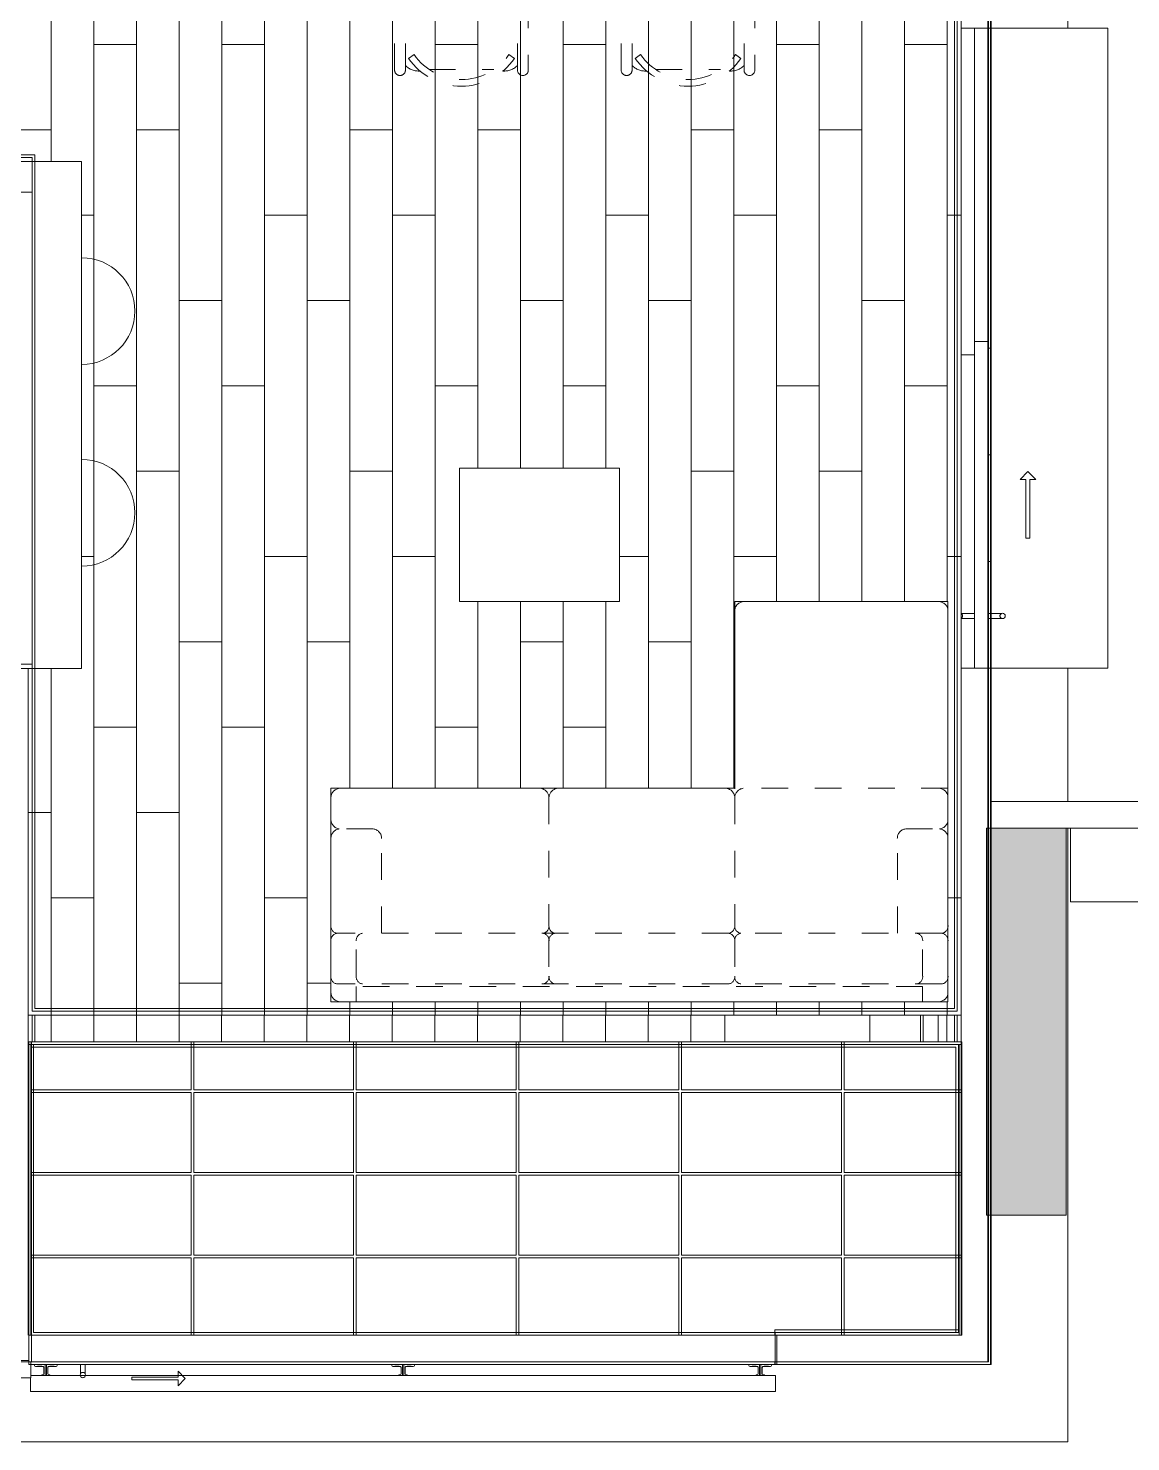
# Model space of a CAD drawing. Header units: metres. Extents: x 3856 to 4207, y -1118 to -691.
# Drawn here: x 3957.46 to 3961.59, y -996.43 to -991.13 of the extents above; entities that cross this region are included whole.
import ezdxf

# ---------------------------------------------------------------- set-up
doc = ezdxf.new("R2010")
doc.units = ezdxf.units.M
doc.linetypes.add('Trazo', pattern=[0.006, 0.003, -0.003])
for name, color, linetype, lineweight in [('_Hidden Lines_', 7, 'Trazo', 9), ('Balusters', 7, 'Continuous', 9), ('Casework', 7, 'Continuous', 9), ('Cut Pattern', 7, 'Continuous', 18), ('Detail Items', 7, 'Continuous', 9), ('Doors', 7, 'Continuous', 9), ('Floors', 7, 'Continuous', 9), ('Panel', 7, 'Continuous', 9), ('Railings', 7, 'Continuous', 9), ('Structural Framing', 7, 'Continuous', 9), ('Surface Pattern', 7, 'Continuous', 9), ('Top Rails', 7, 'Continuous', 9), ('Walls', 7, 'Continuous', 9)]:
    doc.layers.add(name, color=color, linetype=linetype, lineweight=lineweight)
doc.layers.add('ROA-E00-URB-A101-MASTER_PLAN cambio estaciomientos_dwg', color=7, linetype='Continuous', lineweight=9, true_color=0x767676)

# ---------------------------------------------------------------- blocks, each defined once
blk = doc.blocks.new('Sofá en L pequeño 2D - Sofá en L pequeño 2D-3786182-IMPLANTACIÓN - KIT COMERCIAL')
at = {"layer": '_Hidden Lines_'}
for p, q in [((-0.8466, -0.3099), (-0.8466, -0.2099)), ((-0.7896, -0.2099), (-0.7896, -0.3099)), ((-0.7801, -0.2099), (-0.7801, -0.3099)), ((-0.5901, -0.2099), (-0.5901, -0.3099)), ((-0.0466, -0.2099), (-0.0466, -0.3099))]:
    blk.add_line(p, q, dxfattribs=at)
at = {"layer": 'Casework'}
for p, q in [((-0.8466, -0.2099), (-0.8466, -0.3099)), ((-0.0466, -0.3099), (-0.0466, -0.2099))]:
    blk.add_line(p, q, dxfattribs=at)
blk = doc.blocks.new('Multifuncional 2D - Mesa Centro 50x60cm-4976160-IMPLANTACIÓN - KIT COMERCIAL')
at = {"layer": '_Hidden Lines_'}
for p, q in [((-0.2578, 1.0866), (-0.8578, 1.0866)), ((-0.8578, 1.0866), (-0.8578, 0.5866)), ((-0.2578, 0.5866), (-0.2578, 1.0866)), ((-0.8578, 0.5866), (-0.2578, 0.5866))]:
    blk.add_line(p, q, dxfattribs=at)
at = {"layer": 'Casework'}
for p, q in [((-0.8578, 1.0866), (-0.2578, 1.0866)), ((-0.8578, 0.5866), (-0.8578, 1.0866)), ((-0.2578, 1.0866), (-0.2578, 0.5866)), ((-0.2578, 0.5866), (-0.8578, 0.5866))]:
    blk.add_line(p, q, dxfattribs=at)
blk = doc.blocks.new('Comedor 2D - Escritorio 70 x160 cm-5364399-IMPLANTACIÓN - KIT COMERCIAL')
at = {"layer": '_Hidden Lines_'}
for p, q in [((-0.4103, 0.8951), (-0.4106, 1.152)), ((-0.37, 1.152), (-0.3697, 0.8951)), ((-0.0381, 1.1496), (-0.2816, 1.1496)), ((0.0503, 1.152), (0.05, 0.8951)), ((0.0908, 1.152), (0.0906, 0.8951)), ((0.4397, 0.8951), (0.4394, 1.152)), ((0.48, 1.152), (0.4803, 0.8951)), ((0.8119, 1.1496), (0.5684, 1.1496)), ((0.9003, 1.152), (0.9, 0.8951)), ((0.9408, 1.152), (0.9406, 0.8951)), ((-0.3583, 1.1081), (-0.3377, 1.0938)), ((0.0386, 1.1081), (0.018, 1.0938)), ((0.4917, 1.1081), (0.5123, 1.0938)), ((0.8886, 1.1081), (0.868, 1.0938)), ((-0.4849, 0.8951), (-0.4849, 0.1951)), ((1.1151, 0.8951), (-0.4849, 0.8951)), ((1.1151, 0.1951), (1.1151, 0.8951)), ((-0.4849, 0.1951), (1.1151, 0.1951)), ((-0.4103, 0.1951), (-0.4106, -0.0618)), ((-0.37, -0.0618), (-0.3697, 0.1951)), ((0.0503, -0.0618), (0.05, 0.1951)), ((0.0908, -0.0618), (0.0906, 0.1951)), ((0.4397, 0.1951), (0.4394, -0.0618)), ((0.48, -0.0618), (0.4803, 0.1951)), ((0.9003, -0.0618), (0.9, 0.1951)), ((0.9408, -0.0618), (0.9406, 0.1951)), ((-0.3583, -0.0179), (-0.3377, -0.0037)), ((0.0386, -0.0179), (0.018, -0.0037)), ((0.4917, -0.0179), (0.5123, -0.0037)), ((0.8886, -0.0179), (0.868, -0.0037)), ((-0.0381, -0.0594), (-0.2816, -0.0594)), ((0.8119, -0.0594), (0.5684, -0.0594))]:
    blk.add_line(p, q, dxfattribs=at)
for centre, radius, start, end in [((-0.3903, 1.152), 0.0203, 0, 179.9995), ((-0.1599, 0.9708), 0.2413, 34.6628, 145.3372), ((-0.1599, 0.9708), 0.2163, 34.6628, 145.3372), ((0.0706, 1.152), 0.0203, 0, 180), ((0.4597, 1.152), 0.0203, 0, 179.9995), ((0.6901, 0.9708), 0.2413, 34.6628, 145.3372), ((0.6901, 0.9708), 0.2163, 34.6628, 145.3372), ((0.9206, 1.152), 0.0203, 0, 180), ((-0.3196, 1.0851), 0.0705, 86.3866, 135.5915), ((-0.0001, 1.0851), 0.0705, 44.4089, 93.6134), ((0.5304, 1.0851), 0.0705, 86.3866, 135.5915), ((0.8499, 1.0851), 0.0705, 44.4089, 93.6134), ((-0.3196, 0.005), 0.0705, 224.4085, 273.6134), ((-0.1599, 0.1193), 0.2413, 214.6628, 325.3372), ((-0.1599, 0.1193), 0.2163, 214.6628, 325.3372), ((-0.0001, 0.005), 0.0705, 266.3866, 315.5911), ((0.5304, 0.005), 0.0705, 224.4085, 273.6134), ((0.6901, 0.1193), 0.2413, 214.6628, 325.3372), ((0.6901, 0.1193), 0.2163, 214.6628, 325.3372), ((0.8499, 0.005), 0.0705, 266.3866, 315.5911), ((-0.3903, -0.0618), 0.0203, 180.0005, 360), ((0.0706, -0.0618), 0.0203, 180, 360), ((0.4597, -0.0618), 0.0203, 180.0005, 0), ((0.9206, -0.0618), 0.0203, 180, 360)]:
    blk.add_arc(centre, radius, start, end, dxfattribs=at)
at = {"layer": 'Casework'}
for p, q in [((-0.4849, 0.8951), (1.1151, 0.8951)), ((-0.4849, 0.1951), (-0.4849, 0.8951)), ((1.1151, 0.8951), (1.1151, 0.1951)), ((1.1151, 0.1951), (-0.4849, 0.1951))]:
    blk.add_line(p, q, dxfattribs=at)
blk = doc.blocks.new('Sofá en L pequeño 2D - Sofá en L pequeño 2D-V163-IMPLANTACIÓN - KIT COMERCIAL')
at = {"layer": '_Hidden Lines_'}
for p, q in [((-0.81, 1.5006), (-0.2353, 1.5006)), ((-0.2353, 1.5006), (-0.162, 1.5006)), ((-0.162, 1.5006), (-0.0833, 1.5006)), ((-0.8466, 1.4691), (-0.8466, -0.7826)), ((-0.7801, -0.7908), (-0.7801, 1.4774)), ((-0.5901, -0.7908), (-0.5901, 1.4774)), ((-0.1986, 1.3422), (-0.1986, 1.4691)), ((-0.0466, -0.8141), (-0.0466, 1.4691)), ((-0.7896, 1.4056), (-0.8466, 1.4056)), ((-0.7896, -0.7191), (-0.7896, 1.4056)), ((-0.7515, 1.4056), (-0.6156, 1.4056)), ((-0.5901, 1.3106), (-0.2353, 1.3106)), ((-0.6156, 0.6826), (-0.7547, 0.6826)), ((-0.0809, 0.6826), (-0.5647, 0.6826)), ((-0.6156, -0.0141), (-0.7547, -0.0141)), ((-0.0809, -0.0141), (-0.5647, -0.0141)), ((0.2521, -0.0141), (-0.0809, -0.0141)), ((0.6534, -0.0454), (0.6534, -0.7826)), ((-0.5901, -0.6241), (-0.2353, -0.6241)), ((-0.1986, -0.6556), (-0.1986, -0.7826)), ((-0.8466, -0.7191), (-0.7896, -0.7191)), ((-0.7515, -0.7191), (-0.6156, -0.7191)), ((-0.81, -0.8141), (-0.2353, -0.8141)), ((-0.2353, -0.8141), (-0.162, -0.8141)), ((-0.162, -0.8141), (-0.0835, -0.8141)), ((0.2523, -0.8141), (-0.0835, -0.8141))]:
    blk.add_line(p, q, dxfattribs=at)
for centre, radius, start, end in [((-0.811, 1.4648), 0.0359, 88.3598, 173.0603), ((-0.7531, 1.4733), 0.0274, 86.6223, 171.476), ((-0.6172, 1.4733), 0.0274, 8.524, 93.3777), ((-0.5631, 1.4733), 0.0274, 86.6223, 171.476), ((-0.2342, 1.4648), 0.0359, 6.9397, 91.6402), ((-0.163, 1.4648), 0.0359, 88.3598, 173.0603), ((-0.0822, 1.4648), 0.0359, 6.9397, 91.6402), ((-0.7531, 1.3783), 0.0274, 86.6223, 171.476), ((-0.6172, 1.3783), 0.0274, 8.524, 93.3777), ((-0.2342, 1.3465), 0.0359, 268.3598, 353.0603), ((-0.7531, 0.7099), 0.0274, 188.524, 273.3777), ((-0.6172, 0.7099), 0.0274, 266.6223, 351.476), ((-0.5631, 0.7099), 0.0274, 188.524, 266.6223), ((-0.0822, 0.7185), 0.0359, 272.0256, 352.675), ((-0.7531, 0.6553), 0.0274, 86.6223, 171.476), ((-0.6172, 0.6553), 0.0274, 8.524, 93.3777), ((-0.5631, 0.6553), 0.0274, 93.3777, 171.476), ((-0.0822, 0.6468), 0.0359, 7.325, 87.9744), ((-0.7531, 0.0132), 0.0274, 188.524, 273.3777), ((-0.6172, 0.0132), 0.0274, 266.6223, 351.476), ((-0.5631, 0.0132), 0.0274, 188.524, 266.6223), ((-0.0822, 0.0217), 0.0359, 272.0256, 352.675), ((-0.7531, -0.0414), 0.0274, 86.6223, 171.476), ((-0.6172, -0.0414), 0.0274, 8.524, 93.3777), ((-0.5631, -0.0414), 0.0274, 93.3777, 171.476), ((-0.0822, -0.05), 0.0359, 7.325, 87.9744), ((0.6178, -0.05), 0.0359, 7.3244, 92.0256), ((-0.2342, -0.6599), 0.0359, 6.9397, 91.6402), ((-0.7531, -0.6918), 0.0274, 188.524, 273.3777), ((-0.6172, -0.6918), 0.0274, 266.6223, 351.476), ((-0.811, -0.7782), 0.0359, 186.9397, 271.6402), ((-0.7531, -0.7868), 0.0274, 188.524, 273.3777), ((-0.6172, -0.7868), 0.0274, 266.6223, 351.476), ((-0.5631, -0.7868), 0.0274, 188.524, 273.3777), ((-0.2342, -0.7782), 0.0359, 268.3598, 353.0603), ((-0.163, -0.7782), 0.0359, 186.9397, 271.6402), ((-0.0822, -0.7782), 0.0359, 267.9744, 352.675), ((0.6178, -0.7782), 0.0359, 268.3598, 353.0603)]:
    blk.add_arc(centre, radius, start, end, dxfattribs=at)
at = {"layer": 'Casework'}
for p, q in [((-0.8466, -0.8141), (-0.8466, 1.5006)), ((-0.8466, 1.5006), (-0.0466, 1.5006)), ((-0.0466, 1.5006), (-0.0466, -0.0141)), ((-0.0466, -0.0141), (0.6534, -0.0141)), ((0.6534, -0.0141), (0.6534, -0.8141)), ((0.6534, -0.8141), (-0.8466, -0.8141))]:
    blk.add_line(p, q, dxfattribs=at)
blk = doc.blocks.new('Multifuncional 2D - Barra 0_90 X 1_90 CM-5387858-IMPLANTACIÓN - KIT COMERCIAL')
at = {"layer": '_Hidden Lines_'}
for p, q in [((1.0422, 1.0866), (-0.8578, 1.0866)), ((-0.8578, 1.0866), (-0.8578, 1.0316)), ((1.0422, 0.1866), (1.0422, 1.0866)), ((-0.8578, 1.0166), (-0.8578, 0.5216)), ((-0.8578, 0.5016), (-0.8578, 0.1866)), ((-0.8578, 0.1866), (1.0422, 0.1866))]:
    blk.add_line(p, q, dxfattribs=at)
at = {"layer": 'Casework'}
for p, q in [((-0.8578, 1.0866), (1.0422, 1.0866)), ((-0.8578, 1.0316), (-0.8578, 1.0866)), ((1.0422, 1.0866), (1.0422, 0.1866)), ((-0.8578, 0.5216), (-0.8578, 1.0166)), ((-0.8578, 0.1866), (-0.8578, 0.5016)), ((1.0422, 0.1866), (-0.8578, 0.1866))]:
    blk.add_line(p, q, dxfattribs=at)
blk = doc.blocks.new('Silla cocina 2D - COUR-ARQ-SOFA_3_PUESTOS-2D-4007081-IMPLANTACIÓN - KIT COMERCIAL')
at = {"layer": 'Casework'}
blk.add_line((-1.1016, 1.7659), (-0.7016, 1.7659), dxfattribs=at)
blk.add_arc((-0.9016, 1.7659), 0.2, 180, 0, dxfattribs=at)
blk = doc.blocks.new('Puerta Ventana 2 cuerpos - Puerta Ventana 240 x 210cm-11776553-IMPLANTACIÓN - KIT COMERCIAL')
at = {"layer": 'Detail Items'}
for p, q in [((-0.7125, -0.1925), (-0.4919, -0.1925)), ((-0.7125, -0.2075), (-0.7125, -0.1925)), ((-0.4919, -0.2075), (-0.7125, -0.2075)), ((-0.4919, -0.1705), (-0.4919, -0.1925)), ((-0.4624, -0.2), (-0.4919, -0.1705)), ((-0.4624, -0.2), (-0.4919, -0.2295)), ((-0.4919, -0.2295), (-0.4919, -0.2075))]:
    blk.add_line(p, q, dxfattribs=at)
at = {"layer": 'Doors'}
for p, q in [((-1.2, 0), (0.025, 0)), ((-1.2, -0.05), (-1.2, 0)), ((-1.0127, 0.05), (-1.0127, 0)), ((-0.9944, 0), (-0.9944, 0.05)), ((-0.025, 0), (-0.025, 0.05)), ((1.2, 0), (-0.025, 0)), ((0.025, 0), (0.025, -0.05)), ((1.2, 0.05), (1.2, 0)), ((-1.2, -0.05), (1.2, -0.05)), ((0.025, -0.05), (-1.2, -0.05)), ((-1.0127, -0.05), (-1.0127, -0.1008)), ((-0.9944, -0.1008), (-0.9944, -0.05))]:
    blk.add_line(p, q, dxfattribs=at)
for centre, start, end in [((-1.0035, 0.0555), 210, 330), ((-1.0035, 0.0555), 210, 330), ((-1.0035, -0.1049), 0, 180), ((-1.0035, -0.1049), 0, 180), ((-1.0035, -0.1049), 180, 360), ((-1.0035, -0.1049), 180, 0)]:
    blk.add_arc(centre, 0.01, start, end, dxfattribs=at)
for points, knots in [([(-1.0121, 0.0503), (-1.012, 0.0502), (-1.012, 0.0501), (-1.0118, 0.0498), (-1.0115, 0.0494), (-1.0111, 0.0489), (-1.0106, 0.0484), (-1.0101, 0.0479), (-1.0096, 0.0475), (-1.009, 0.0471), (-1.0083, 0.0467), (-1.0076, 0.0463), (-1.0069, 0.046), (-1.0061, 0.0458), (-1.005, 0.0455), (-1.0038, 0.0454), (-1.0027, 0.0455), (-1.0015, 0.0456), (-1.0004, 0.0459), (-0.9994, 0.0463), (-0.9988, 0.0466), (-0.9984, 0.0469), (-0.998, 0.0471), (-0.9975, 0.0475), (-0.9969, 0.0479), (-0.9965, 0.0484), (-0.996, 0.0489), (-0.9956, 0.0494), (-0.9953, 0.0498), (-0.9951, 0.0501), (-0.995, 0.0502), (-0.995, 0.0503)], [0.1111111, 0.1111111, 0.1111111, 0.1111111, 0.125, 0.1388889, 0.1666667, 0.1944444, 0.2222222, 0.25, 0.2777778, 0.3055556, 0.3333333, 0.3611111, 0.3888889, 0.4166667, 0.4444444, 0.5, 0.5277778, 0.5555556, 0.6111111, 0.6388889, 0.6666667, 0.6805556, 0.6944444, 0.7222222, 0.75, 0.7777778, 0.8055556, 0.8333333, 0.8611111, 0.875, 0.8888889, 0.8888889, 0.8888889, 0.8888889]), ([(-0.995, 0.0503), (-0.995, 0.0502), (-0.9951, 0.0501), (-0.9953, 0.0498), (-0.9956, 0.0494), (-0.996, 0.0489), (-0.9965, 0.0484), (-0.9969, 0.0479), (-0.9975, 0.0475), (-0.9981, 0.0471), (-0.9987, 0.0467), (-0.9994, 0.0463), (-1.0002, 0.046), (-1.001, 0.0458), (-1.0021, 0.0455), (-1.0032, 0.0454), (-1.0044, 0.0455), (-1.0056, 0.0456), (-1.0066, 0.0459), (-1.0076, 0.0463), (-1.0082, 0.0466), (-1.0087, 0.0469), (-1.0091, 0.0471), (-1.0096, 0.0475), (-1.0101, 0.0479), (-1.0106, 0.0484), (-1.0111, 0.0489), (-1.0115, 0.0494), (-1.0118, 0.0498), (-1.012, 0.0501), (-1.012, 0.0502), (-1.0121, 0.0503)], [0.1111111, 0.1111111, 0.1111111, 0.1111111, 0.125, 0.1388889, 0.1666667, 0.1944444, 0.2222222, 0.25, 0.2777778, 0.3055556, 0.3333333, 0.3611111, 0.3888889, 0.4166667, 0.4444444, 0.5, 0.5277778, 0.5555556, 0.6111111, 0.6388889, 0.6666667, 0.6805556, 0.6944444, 0.7222222, 0.75, 0.7777778, 0.8055556, 0.8333333, 0.8611111, 0.875, 0.8888889, 0.8888889, 0.8888889, 0.8888889]), ([(-0.9944, -0.1008), (-0.9945, -0.1007), (-0.9946, -0.1005), (-0.9948, -0.1001), (-0.9949, -0.0999), (-0.995, -0.0997), (-0.9951, -0.0995), (-0.9953, -0.0992), (-0.9956, -0.0988), (-0.996, -0.0983), (-0.9965, -0.0979), (-0.9969, -0.0974), (-0.9975, -0.097), (-0.9981, -0.0965), (-0.9987, -0.0962), (-0.9994, -0.0958), (-1.0002, -0.0955), (-1.001, -0.0952), (-1.0021, -0.095), (-1.0032, -0.0949), (-1.0044, -0.095), (-1.0056, -0.0951), (-1.0066, -0.0954), (-1.0076, -0.0958), (-1.0082, -0.0961), (-1.0087, -0.0963), (-1.0091, -0.0966), (-1.0096, -0.097), (-1.0101, -0.0974), (-1.0106, -0.0979), (-1.0111, -0.0983), (-1.0115, -0.0988), (-1.0118, -0.0992), (-1.012, -0.0995), (-1.0121, -0.0997), (-1.0122, -0.0999), (-1.0123, -0.1001), (-1.0125, -0.1005), (-1.0126, -0.1007), (-1.0127, -0.1008)], [0, 0, 0, 0, 0.055556, 0.083333, 0.097222, 0.111111, 0.125, 0.138889, 0.166667, 0.194444, 0.222222, 0.25, 0.277778, 0.305556, 0.333333, 0.361111, 0.388889, 0.416667, 0.444444, 0.5, 0.527778, 0.555556, 0.611111, 0.638889, 0.666667, 0.680556, 0.694444, 0.722222, 0.75, 0.777778, 0.805556, 0.833333, 0.861111, 0.875, 0.888889, 0.902778, 0.916667, 0.944444, 1, 1, 1, 1]), ([(-1.0127, -0.1008), (-1.0126, -0.1007), (-1.0125, -0.1005), (-1.0123, -0.1001), (-1.0122, -0.0999), (-1.0121, -0.0997), (-1.012, -0.0995), (-1.0118, -0.0992), (-1.0115, -0.0988), (-1.0111, -0.0983), (-1.0106, -0.0979), (-1.0101, -0.0974), (-1.0096, -0.097), (-1.009, -0.0965), (-1.0083, -0.0962), (-1.0076, -0.0958), (-1.0069, -0.0955), (-1.0061, -0.0952), (-1.005, -0.095), (-1.0038, -0.0949), (-1.0027, -0.095), (-1.0015, -0.0951), (-1.0004, -0.0954), (-0.9994, -0.0958), (-0.9988, -0.0961), (-0.9984, -0.0963), (-0.998, -0.0966), (-0.9975, -0.097), (-0.9969, -0.0974), (-0.9965, -0.0979), (-0.996, -0.0983), (-0.9956, -0.0988), (-0.9953, -0.0992), (-0.9951, -0.0995), (-0.995, -0.0997), (-0.9949, -0.0999), (-0.9948, -0.1001), (-0.9946, -0.1005), (-0.9945, -0.1007), (-0.9944, -0.1008)], [0, 0, 0, 0, 0.055556, 0.083333, 0.097222, 0.111111, 0.125, 0.138889, 0.166667, 0.194444, 0.222222, 0.25, 0.277778, 0.305556, 0.333333, 0.361111, 0.388889, 0.416667, 0.444444, 0.5, 0.527778, 0.555556, 0.611111, 0.638889, 0.666667, 0.680556, 0.694444, 0.722222, 0.75, 0.777778, 0.805556, 0.833333, 0.861111, 0.875, 0.888889, 0.902778, 0.916667, 0.944444, 1, 1, 1, 1])]:
    blk.add_open_spline(points, degree=3, knots=knots, dxfattribs=at)
blk = doc.blocks.new('Puertas fijas 3 cuerpos rejilla  - PV-1 Balcón Frances 2_80x2_10-11936025-IMPLANTACIÓN - KIT COMERCIAL')
at = {"layer": 'Detail Items'}
for p, q in [((-0.7401, -0.235), (-0.7401, -0.245)), ((-0.567, -0.235), (-0.7401, -0.235)), ((-0.7401, -0.245), (-0.567, -0.245)), ((-0.567, -0.213), (-0.567, -0.235)), ((-0.54, -0.24), (-0.567, -0.213)), ((-0.54, -0.24), (-0.567, -0.267)), ((-0.567, -0.267), (-0.567, -0.245))]:
    blk.add_line(p, q, dxfattribs=at)
at = {"layer": 'Doors'}
for p, q in [((1.6797, -0.077), (1.6797, -0.177)), ((-0.9333, -0.187), (-0.9333, -0.2228)), ((-0.915, -0.2228), (-0.915, -0.187))]:
    blk.add_line(p, q, dxfattribs=at)
for start, end in [(0, 180), (0, 180), (180, 360), (180, 195), (345, 0)]:
    blk.add_arc((-0.9241, -0.2269), 0.01, start, end, dxfattribs=at)
for points in [[(-0.915, -0.2228), (-0.9151, -0.2227), (-0.9152, -0.2225), (-0.9153, -0.2221), (-0.9155, -0.2219), (-0.9156, -0.2217), (-0.9157, -0.2215), (-0.9159, -0.2212), (-0.9162, -0.2208), (-0.9166, -0.2203), (-0.917, -0.2199), (-0.9175, -0.2194), (-0.9181, -0.219), (-0.9187, -0.2185), (-0.9193, -0.2182), (-0.92, -0.2178), (-0.9208, -0.2175), (-0.9216, -0.2172), (-0.9227, -0.217), (-0.9238, -0.2169), (-0.925, -0.217), (-0.9261, -0.2171), (-0.9272, -0.2174), (-0.9282, -0.2178), (-0.9288, -0.2181), (-0.9293, -0.2183), (-0.9297, -0.2186), (-0.9302, -0.219), (-0.9307, -0.2194), (-0.9312, -0.2199), (-0.9317, -0.2203), (-0.9321, -0.2208), (-0.9323, -0.2212), (-0.9325, -0.2215), (-0.9327, -0.2217), (-0.9328, -0.2219), (-0.9329, -0.2221), (-0.9331, -0.2225), (-0.9332, -0.2227), (-0.9333, -0.2228)], [(-0.9333, -0.2228), (-0.9332, -0.2227), (-0.9331, -0.2225), (-0.9329, -0.2221), (-0.9328, -0.2219), (-0.9327, -0.2217), (-0.9325, -0.2215), (-0.9323, -0.2212), (-0.9321, -0.2208), (-0.9317, -0.2203), (-0.9312, -0.2199), (-0.9307, -0.2194), (-0.9302, -0.219), (-0.9296, -0.2185), (-0.9289, -0.2182), (-0.9282, -0.2178), (-0.9275, -0.2175), (-0.9267, -0.2172), (-0.9256, -0.217), (-0.9244, -0.2169), (-0.9232, -0.217), (-0.9221, -0.2171), (-0.921, -0.2174), (-0.92, -0.2178), (-0.9194, -0.2181), (-0.919, -0.2183), (-0.9186, -0.2186), (-0.9181, -0.219), (-0.9175, -0.2194), (-0.917, -0.2199), (-0.9166, -0.2203), (-0.9162, -0.2208), (-0.9159, -0.2212), (-0.9157, -0.2215), (-0.9156, -0.2217), (-0.9155, -0.2219), (-0.9153, -0.2221), (-0.9152, -0.2225), (-0.9151, -0.2227), (-0.915, -0.2228)]]:
    blk.add_open_spline(points, degree=3, knots=[0, 0, 0, 0, 0.055556, 0.083333, 0.097222, 0.111111, 0.125, 0.138889, 0.166667, 0.194444, 0.222222, 0.25, 0.277778, 0.305556, 0.333333, 0.361111, 0.388889, 0.416667, 0.444444, 0.5, 0.527778, 0.555556, 0.611111, 0.638889, 0.666667, 0.680556, 0.694444, 0.722222, 0.75, 0.777778, 0.805556, 0.833333, 0.861111, 0.875, 0.888889, 0.902778, 0.916667, 0.944444, 1, 1, 1, 1], dxfattribs=at)
at = {"layer": 'Panel'}
blk.add_line((-0.1537, -0.187), (-1.0804, -0.187), dxfattribs=at)
blk = doc.blocks.new('Railing - 13048 _ 37304-12155290-IMPLANTACIÓN - KIT COMERCIAL')
at = {"layer": 'Balusters'}
for p, q in [((-0.0414, 0.0025), (0, 0.0025)), ((0, 0.0025), (-0.0414, 0.0025)), ((-0.039, 0.0115), (-0.039, 0.013)), ((-0.039, 0.013), (-0.039, 0.0115)), ((-0.012, 0.0075), (-0.035, 0.0075)), ((-0.035, 0.0075), (-0.012, 0.0075)), ((-0.008, 0.0385), (-0.008, 0.0115)), ((-0.008, 0.0115), (-0.008, 0.0385)), ((-0.0005, 0.0425), (-0.004, 0.0425)), ((-0.004, 0.0425), (-0.0005, 0.0425)), ((-0.001, 0.015), (-0.001, 0.031)), ((-0.001, 0.031), (0, 0.031)), ((0, 0.031), (-0.001, 0.031)), ((-0.001, 0.031), (-0.001, 0.015)), ((0, 0.015), (-0.001, 0.015)), ((-0.001, 0.015), (0, 0.015)), ((0, 0.031), (0, 0.042)), ((0, 0.042), (0, 0.031)), ((0, 0.0025), (0, 0.015)), ((0, 0.015), (0, 0.0025)), ((0, -0.0025), (-0.0414, -0.0025)), ((-0.0414, -0.0025), (0, -0.0025)), ((-0.039, -0.013), (-0.039, -0.0115)), ((-0.039, -0.0115), (-0.039, -0.013)), ((-0.035, -0.0075), (-0.012, -0.0075)), ((-0.012, -0.0075), (-0.035, -0.0075)), ((-0.008, -0.0115), (-0.008, -0.0385)), ((-0.008, -0.0385), (-0.008, -0.0115)), ((-0.004, -0.0425), (-0.0005, -0.0425)), ((-0.0005, -0.0425), (-0.004, -0.0425)), ((-0.001, -0.031), (-0.001, -0.015)), ((-0.001, -0.015), (0, -0.015)), ((0, -0.015), (-0.001, -0.015)), ((-0.001, -0.015), (-0.001, -0.031)), ((0, -0.031), (-0.001, -0.031)), ((-0.001, -0.031), (0, -0.031)), ((0, -0.015), (0, -0.0025)), ((0, -0.0025), (0, -0.015)), ((0, -0.042), (0, -0.031)), ((0, -0.031), (0, -0.042))]:
    blk.add_line(p, q, dxfattribs=at)
for centre, radius, start, end in [((-0.043, 0.013), 0.00399, 360, 60), ((-0.043, 0.013), 0.00399, 0, 60), ((-0.035, 0.0115), 0.00405, 180, 270), ((-0.035, 0.0115), 0.00405, 180, 270), ((-0.012, 0.0115), 0.00403, 270, 0), ((-0.012, 0.0115), 0.00403, 270, 360), ((-0.004, 0.0385), 0.00404, 90, 180), ((-0.004, 0.0385), 0.00404, 90, 180), ((-0.0005, 0.042), 0.000549, 0, 90), ((-0.0005, 0.042), 0.000549, 0, 90), ((-0.043, -0.013), 0.00399, 300, 360), ((-0.043, -0.013), 0.00399, 300, 360), ((-0.035, -0.0115), 0.00405, 90, 180), ((-0.035, -0.0115), 0.00405, 90, 180), ((-0.012, -0.0115), 0.00403, 360, 90), ((-0.012, -0.0115), 0.00403, 360, 90), ((-0.004, -0.0385), 0.00404, 180, 270), ((-0.004, -0.0385), 0.00404, 180, 270), ((-0.0005, -0.042), 0.000549, 270, 360), ((-0.0005, -0.042), 0.000549, 270, 360)]:
    blk.add_arc(centre, radius, start, end, dxfattribs=at)
blk = doc.blocks.new('Railing - 13048 _ 37304-V168-IMPLANTACIÓN - KIT COMERCIAL')
at = {"layer": 'Balusters'}
for p, q in [((-0.0414, 0.0025), (0, 0.0025)), ((0, 0.0025), (-0.0414, 0.0025)), ((-0.039, 0.0115), (-0.039, 0.013)), ((-0.039, 0.013), (-0.039, 0.0115)), ((-0.012, 0.0075), (-0.035, 0.0075)), ((-0.035, 0.0075), (-0.012, 0.0075)), ((-0.008, 0.0385), (-0.008, 0.0115)), ((-0.008, 0.0115), (-0.008, 0.0385)), ((-0.0005, 0.0425), (-0.004, 0.0425)), ((-0.004, 0.0425), (-0.0005, 0.0425)), ((-0.001, 0.015), (-0.001, 0.031)), ((-0.001, 0.031), (0, 0.031)), ((0, 0.031), (-0.001, 0.031)), ((-0.001, 0.031), (-0.001, 0.015)), ((0, 0.015), (-0.001, 0.015)), ((-0.001, 0.015), (0, 0.015)), ((0, -0.0025), (-0.0414, -0.0025)), ((-0.0414, -0.0025), (0, -0.0025)), ((-0.039, -0.013), (-0.039, -0.0115)), ((-0.039, -0.0115), (-0.039, -0.013)), ((-0.035, -0.0075), (-0.012, -0.0075)), ((-0.012, -0.0075), (-0.035, -0.0075)), ((-0.008, -0.0115), (-0.008, -0.0385)), ((-0.008, -0.0385), (-0.008, -0.0115)), ((-0.004, -0.0425), (-0.0005, -0.0425)), ((-0.0005, -0.0425), (-0.004, -0.0425)), ((-0.001, -0.031), (-0.001, -0.015)), ((-0.001, -0.015), (0, -0.015)), ((0, -0.015), (-0.001, -0.015)), ((-0.001, -0.015), (-0.001, -0.031)), ((0, -0.031), (-0.001, -0.031)), ((-0.001, -0.031), (0, -0.031)), ((0, -0.042), (0, -0.031)), ((0, -0.031), (0, -0.042))]:
    blk.add_line(p, q, dxfattribs=at)
for centre, radius, start, end in [((-0.043, 0.013), 0.00399, 360, 60), ((-0.043, 0.013), 0.00399, 0, 60), ((-0.035, 0.0115), 0.00405, 180, 270), ((-0.035, 0.0115), 0.00405, 180, 270), ((-0.012, 0.0115), 0.00403, 270, 0), ((-0.012, 0.0115), 0.00403, 270, 360), ((-0.004, 0.0385), 0.00404, 90, 180), ((-0.004, 0.0385), 0.00404, 90, 180), ((-0.0005, 0.042), 0.000549, 30, 90), ((-0.0005, 0.042), 0.000549, 30, 90), ((-0.043, -0.013), 0.00399, 300, 360), ((-0.043, -0.013), 0.00399, 300, 360), ((-0.035, -0.0115), 0.00405, 90, 180), ((-0.035, -0.0115), 0.00405, 90, 180), ((-0.012, -0.0115), 0.00403, 360, 90), ((-0.012, -0.0115), 0.00403, 360, 90), ((-0.004, -0.0385), 0.00404, 180, 270), ((-0.004, -0.0385), 0.00404, 180, 270), ((-0.0005, -0.042), 0.000549, 270, 360), ((-0.0005, -0.042), 0.000549, 270, 360)]:
    blk.add_arc(centre, radius, start, end, dxfattribs=at)
blk = doc.blocks.new('Railing - Railing-12155505-IMPLANTACIÓN - KIT COMERCIAL')
at = {"extrusion": (0, 0, -1), "zscale": -1, "rotation": 89.99999999999422}
for name, p in [('Railing - 13048 _ 37304-V168-IMPLANTACIÓN - KIT COMERCIAL', (-3979.1573, -1024.7296)), ('Railing - 13048 _ 37304-12155290-IMPLANTACIÓN - KIT COMERCIAL', (-3980.4973, -1024.7296)), ('Railing - 13048 _ 37304-12155290-IMPLANTACIÓN - KIT COMERCIAL', (-3981.8374, -1024.7296))]:
    blk.add_blockref(name, p, dxfattribs=at)
blk = doc.blocks.new('Top Rail Type - Top Rail_Internal_-12155506-IMPLANTACIÓN - KIT COMERCIAL')
at = {"layer": 'Top Rails'}
for p, q in [((3979.0998, -1024.831), (3979.0998, -1024.7796)), ((3979.1014, -1024.771), (3979.1573, -1024.771)), ((3979.1573, -1024.771), (3981.8374, -1024.771)), ((3981.8374, -1024.771), (3981.8949, -1024.771)), ((3981.8949, -1024.771), (3981.8949, -1024.831)), ((3979.1573, -1024.831), (3979.0998, -1024.831)), ((3981.8374, -1024.831), (3979.1573, -1024.831)), ((3981.8949, -1024.831), (3981.8374, -1024.831))]:
    blk.add_line(p, q, dxfattribs=at)
blk = doc.blocks.new('Top Rail Type - Top Rail_Internal_-V170-IMPLANTACIÓN - KIT COMERCIAL')
at = {"layer": 'Top Rails'}
for p, q in [((3979.0998, -1024.831), (3979.0998, -1024.7796)), ((3979.1573, -1024.771), (3979.1014, -1024.771)), ((3981.8374, -1024.771), (3979.1573, -1024.771)), ((3981.8949, -1024.771), (3981.8374, -1024.771)), ((3981.8949, -1024.831), (3981.8949, -1024.771)), ((3979.1573, -1024.831), (3979.0998, -1024.831)), ((3981.8374, -1024.831), (3979.1573, -1024.831)), ((3981.8949, -1024.831), (3981.8374, -1024.831))]:
    blk.add_line(p, q, dxfattribs=at)
blk = doc.blocks.new('EDIFICIO TIPO A_rvt-1-IMPLANTACIÓN - KIT COMERCIAL')
at = {"layer": 'Cut Pattern', "lineweight": 9, "true_color": 0x0f0f0f}
h = blk.add_hatch(dxfattribs=at)
h.set_pattern_fill('FP_6', color=250, style=0, pattern_type=2)
h.set_pattern_definition([(45, (0, 0), (-0.35355339, 0.35355339), [])])
h.paths.add_polyline_path([(3956.6084, -996.1873), (3957.4668, -996.1873), (3957.4668, -996.1273), (3956.6084, -996.1273)])
at = {"layer": 'Surface Pattern', "true_color": 0xdcf1d6}
h = blk.add_hatch(dxfattribs=at)
h.set_pattern_fill('FP_8', color=254, style=0, pattern_type=2)
h.set_pattern_definition([(45, (0, 0), (-1.76776695, 0), [0.9375, -3.75]), (45, (1.25, 1.25), (-1.76776695, 0), [0.9375, -3.75]), (45, (2.5, -0.375), (-1.76776695, 0), [0.3125, -2.5]), (90, (2.5, 0.625), (-0.625, 0.625), [0.625, -2.5]), (315, (2.5, 1.25), (0, 3.5355339), [0.625, -3.75]), (0, (1.25, 1.25), (2.5, 2.5), [0.375, -1.25]), (0, (-1.875, 2.5), (2.5, 2.5), [0.375, -2.5])])
h.paths.add_polyline_path([(3943.3568, -994.1273), (3943.3568, -993.5273), (3943.2068, -993.5273), (3943.2068, -991.1273), (3943.3568, -991.1273), (3943.3568, -984.1273), (3951.5576, -984.1273), (3951.5576, -983.9773), (3952.3068, -983.9773), (3952.3068, -982.6773), (3941.3068, -982.6773), (3941.3068, -994.1273)])
h.paths.add_polyline_path([(3963.3068, -994.0273), (3963.3068, -982.6773), (3952.4068, -982.6773), (3952.4068, -983.9773), (3953.1576, -983.9773), (3953.1576, -984.1273), (3961.3568, -984.1273), (3961.3584, -991.1273), (3961.5068, -991.1273), (3961.5068, -993.5273), (3961.3568, -993.5273), (3961.3568, -994.0273)])
at = {"layer": 'Surface Pattern', "true_color": 0x808080}
h = blk.add_hatch(dxfattribs=at)
h.set_pattern_fill('FP_36', color=8, style=0, pattern_type=2)
h.set_pattern_definition([(90, (3956.263, 1048.812), (-0.16, 1e-17), []), (180, (3956.263, 1048.812), (-0.32, -0.32), [0.16, -1.12]), (180, (3956.103, 1049.452), (-0.32, -0.32), [0.16, -1.12])])
h.paths.add_polyline_path([(3960.9068, -994.8273), (3960.9568, -994.8273), (3960.9568, -987.8273), (3957.4568, -987.8273), (3957.4568, -989.0273), (3957.3568, -989.0273), (3957.3568, -987.6373), (3957.4068, -987.6373), (3957.4068, -986.9173), (3957.3568, -986.9173), (3957.3568, -986.8273), (3956.3568, -986.8273), (3956.3568, -986.8673), (3956.3068, -986.8673), (3956.3068, -987.6873), (3956.3568, -987.6873), (3956.3568, -990.6273), (3956.2568, -990.6273), (3956.2568, -990.3273), (3954.9834, -990.3273), (3954.9734, -991.5673), (3955.9334, -991.5673), (3955.9334, -991.6073), (3954.9834, -991.6073), (3954.9834, -991.6273), (3957.6568, -991.6273), (3957.6568, -993.5273), (3957.4568, -993.5273), (3957.4568, -994.8273), (3960.1068, -994.8273)])
h.paths.add_polyline_path([(3960.9068, -994.7773), (3958.592, -994.7773), (3958.592, -993.9773), (3960.1068, -993.9773), (3960.1068, -993.2773), (3960.9068, -993.2773), (3960.9068, -993.9773)])
h.paths.add_polyline_path([(3959.6743, -993.2773), (3959.0743, -993.2773), (3959.0743, -992.7773), (3959.6743, -992.7773)])
h.paths.add_polyline_path([(3954.8874, -991.5873), (3954.9334, -991.5873), (3954.9334, -990.6673), (3954.8834, -990.6673), (3954.8834, -991.5873)])
h.paths.add_polyline_path([(3960.1068, -991.0273), (3958.6568, -991.0273), (3958.6568, -990.3273), (3960.2568, -990.3273), (3960.2568, -991.0273)])
h.paths.add_polyline_path([(3955.6718, -990.2123), (3955.9444, -990.2123), (3955.9541, -990.2123), (3956.2418, -990.2123), (3956.2418, -989.0348), (3955.6568, -989.0348), (3955.6568, -987.8273), (3954.5576, -987.8273), (3954.5632, -990.2123), (3955.6568, -990.2123), (3955.6568, -989.8773), (3955.6718, -989.8773)])
h.paths.add_polyline_path([(3958.6142, -987.7273), (3960.96, -987.7273), (3960.96, -984.5273), (3957.4568, -984.5273), (3957.4568, -986.7273), (3958.0318, -986.7273), (3958.0418, -985.9916), (3958.0568, -985.9916), (3958.0568, -986.7148), (3958.0818, -986.7148), (3958.0818, -986.7298), (3958.0568, -986.7298), (3958.0568, -986.8273), (3957.4568, -986.8273), (3957.4568, -987.6173), (3958.2068, -987.6173), (3958.2068, -987.6573), (3957.4568, -987.6573), (3957.4568, -987.7273), (3958.2068, -987.7273)])
h.paths.add_polyline_path([(3955.4559, -987.7273), (3956.2568, -987.7273), (3956.2568, -987.7073), (3955.4068, -987.7073), (3955.4068, -987.6673), (3956.2668, -987.6673), (3956.2568, -986.8273), (3955.7568, -986.8273), (3955.7568, -984.5273), (3952.4068, -984.5273), (3952.4068, -987.7273), (3955.4068, -987.7273)])
h.paths.add_polyline_path([(3952.5273, -987.295), (3952.5273, -986.895), (3952.9273, -986.895), (3952.9273, -987.295)])
h.paths.add_polyline_path([(3952.5273, -986.795), (3952.5273, -985.195), (3954.4273, -985.195), (3954.4273, -986.795), (3953.9309, -986.795)])
h.paths.add_polyline_path([(3958.9154, -986.5273), (3958.9154, -984.6273), (3960.3154, -984.6273), (3960.3154, -986.5273), (3959.9477, -986.5273)])
h.paths.add_polyline_path([(3958.0418, -985.2671), (3958.0418, -984.5448), (3958.0068, -984.5448), (3958.0068, -984.5298), (3958.0568, -984.5298), (3958.0568, -985.2671)])
h.paths.add_polyline_path([(3958.0268, -985.9903), (3958.0268, -985.2671), (3958.0418, -985.2671), (3958.0418, -985.9903)])
h.paths.add_polyline_path([(3952.5273, -985.095), (3952.5273, -984.695), (3952.9273, -984.695), (3952.9273, -985.095), (3952.7883, -985.095)])
h.paths.add_polyline_path([(3958.4257, -985.0273), (3958.4257, -984.6273), (3958.8257, -984.6273), (3958.8257, -985.0273)])
h.paths.add_polyline_path([(3960.4257, -985.0273), (3960.4257, -984.6273), (3960.8257, -984.6291), (3960.8257, -985.0273)])
h = blk.add_hatch(dxfattribs=at)
h.set_pattern_fill('FP_21', color=8, style=0, pattern_type=2)
h.set_pattern_definition([(270, (5997.702, 1034.412), (0.16, 1e-17), []), (0, (5997.702, 1034.412), (0.32, 0.32), [0.16, -1.12]), (0, (5997.862, 1033.772), (0.32, 0.32), [0.16, -1.12])])
h.paths.add_polyline_path([(3960.0702, -994.9273), (3960.0702, -994.8273), (3957.4568, -994.8273), (3957.4568, -994.9273), (3959.9477, -994.9273)])
h.paths.add_polyline_path([(3960.8702, -994.9273), (3960.9568, -994.9273), (3960.9568, -994.8273), (3960.8702, -994.8273)])
h.paths.add_polyline_path([(3954.9818, -990.6273), (3954.9834, -990.6273), (3954.9818, -990.3273)])
h.paths.add_polyline_path([(3954.5559, -990.2273), (3954.5568, -990.2173), (3954.5559, -990.2173)])
h = blk.add_hatch(dxfattribs=at)
h.set_pattern_fill('FP_45', color=8, style=0, pattern_type=2)
h.set_pattern_definition([(90, (3945.867, 1057.712), (-0.61, 4e-17), [0.3, -0.01]), (90, (3945.267, 1057.712), (-0.61, 4e-17), [0.3, -0.01]), (180, (3945.867, 1057.712), (-4e-17, -0.31), [0.6, -0.01]), (180, (3945.867, 1058.012), (-4e-17, -0.31), [0.6, -0.01])])
h.paths.add_polyline_path([(3960.9568, -996.0273), (3960.9568, -994.9273), (3957.4568, -994.9273), (3957.4584, -996.0273), (3960.2584, -996.0273)])
at = {"layer": 'Floors'}
for p, q in [((3960.9568, -994.8273), (3960.9568, -987.8273)), ((3961.3568, -990.4273), (3961.3568, -991.1273)), ((3961.5068, -991.1273), (3961.0668, -991.1273)), ((3961.0668, -991.1273), (3961.0668, -993.5273)), ((3961.5068, -993.5273), (3961.5068, -991.1273)), ((3957.4568, -993.5273), (3957.4568, -994.8273)), ((3961.0668, -993.5273), (3961.5068, -993.5273)), ((3961.3568, -993.5273), (3961.3568, -994.0273)), ((3961.3568, -994.0273), (3963.3068, -994.0273)), ((3957.4568, -994.8273), (3957.4568, -994.9273)), ((3957.4568, -994.8273), (3960.9568, -994.8273)), ((3960.9568, -994.9273), (3960.9568, -994.8273)), ((3960.9568, -994.9273), (3957.4568, -994.9273)), ((3957.4568, -994.9273), (3957.4568, -996.0273)), ((3960.9568, -996.0273), (3960.9568, -994.9273)), ((3960.2584, -996.0273), (3960.9568, -996.0273))]:
    blk.add_line(p, q, dxfattribs=at)
at = {"layer": 'Walls'}
for p, q in [((3960.9318, -994.8023), (3960.9318, -987.8523)), ((3960.9418, -987.8423), (3960.9418, -994.8023)), ((3961.0568, -990.4373), (3961.0568, -991.1273)), ((3961.0568, -991.1273), (3961.0568, -990.4373)), ((3961.0668, -990.4373), (3961.0668, -991.1273)), ((3961.0668, -991.1273), (3961.0668, -990.4373)), ((3961.0068, -991.1273), (3961.0568, -991.1273)), ((3961.0668, -991.1273), (3961.0568, -991.1273)), ((3961.0568, -991.1273), (3961.0568, -993.5273)), ((3961.0568, -993.5273), (3961.0568, -991.1273)), ((3961.0568, -991.1273), (3961.0668, -991.1273)), ((3961.0568, -991.1273), (3961.0568, -992.3023)), ((3961.0668, -991.1273), (3961.0668, -993.5273)), ((3961.0668, -993.5273), (3961.0668, -991.1273)), ((3956.7418, -991.6023), (3957.4818, -991.6023)), ((3957.4718, -991.6123), (3956.7418, -991.6123)), ((3957.4718, -994.8023), (3957.4718, -991.6123)), ((3957.4818, -991.6123), (3957.4818, -991.6023)), ((3957.4818, -991.6123), (3957.4818, -994.8023)), ((3961.0068, -993.5273), (3960.9568, -993.5273)), ((3961.0568, -993.5273), (3961.0568, -994.1273)), ((3961.0568, -996.1273), (3961.0568, -993.5273)), ((3961.0568, -993.5273), (3961.0668, -993.5273)), ((3961.0668, -993.5273), (3961.0568, -993.5273)), ((3961.0668, -993.5273), (3961.0568, -993.5273)), ((3961.0668, -993.5273), (3961.0568, -993.5273)), ((3961.0668, -993.5273), (3961.0668, -996.1373)), ((3961.0668, -994.1273), (3961.0668, -993.5273)), ((3957.4718, -994.8023), (3957.4718, -994.8123)), ((3957.4818, -994.8023), (3960.9318, -994.8023)), ((3960.9418, -994.8123), (3960.9418, -994.8023)), ((3960.9418, -994.8123), (3957.4718, -994.8123)), ((3957.4718, -994.9273), (3957.4718, -994.8273)), ((3957.4718, -994.8273), (3957.4718, -994.9273)), ((3957.4718, -994.9273), (3957.4718, -994.8273)), ((3957.4718, -994.8273), (3957.4718, -994.9273)), ((3957.4818, -994.9273), (3957.4818, -994.8273)), ((3957.4818, -994.8273), (3957.4818, -994.9273)), ((3960.9318, -994.8273), (3960.9318, -994.9273)), ((3960.9318, -994.9273), (3960.9318, -994.8273)), ((3960.9418, -994.8273), (3960.9418, -994.9273)), ((3960.9418, -994.9273), (3960.9418, -994.8273)), ((3960.9418, -994.8273), (3960.9418, -994.9273)), ((3960.9418, -994.9273), (3960.9418, -994.8273)), ((3960.9568, -994.8273), (3960.9568, -994.9273)), ((3960.9568, -994.9273), (3960.9568, -994.8273)), ((3957.4668, -996.0173), (3957.4668, -994.9373)), ((3957.4768, -994.9373), (3957.4668, -994.9373)), ((3957.4684, -994.9373), (3960.9368, -994.9373)), ((3957.4684, -994.9373), (3957.4684, -994.9473)), ((3960.9368, -994.9473), (3957.4684, -994.9473)), ((3957.4768, -994.9373), (3957.4768, -996.0173)), ((3960.9468, -994.9373), (3960.9368, -994.9373)), ((3960.9368, -996.0173), (3960.9368, -994.9473)), ((3960.9468, -994.9373), (3960.9468, -996.0173)), ((3961.0568, -995.5773), (3961.0568, -996.1273)), ((3961.0668, -996.1373), (3961.0668, -995.5773)), ((3957.4668, -996.0173), (3957.4668, -996.0273)), ((3960.2568, -996.0273), (3957.4668, -996.0273)), ((3957.4768, -996.0173), (3960.2568, -996.0173)), ((3960.2568, -996.0073), (3960.9484, -996.0073)), ((3960.2568, -996.0073), (3960.2568, -996.0173)), ((3960.9484, -996.0173), (3960.2568, -996.0173)), ((3960.2568, -996.0173), (3960.2568, -996.0273)), ((3960.9368, -996.0173), (3960.9468, -996.0173)), ((3960.9484, -996.0173), (3960.9484, -996.0073)), ((3956.6084, -996.1223), (3957.4584, -996.1223)), ((3960.2652, -996.1273), (3960.2568, -996.1273)), ((3960.2584, -996.1273), (3961.0568, -996.1273)), ((3961.0568, -996.1273), (3960.2652, -996.1273)), ((3960.2652, -996.1373), (3960.2652, -996.1273)), ((3960.2652, -996.1373), (3960.2652, -996.1273)), ((3960.2568, -996.1373), (3957.4668, -996.1373)), ((3957.4668, -996.1373), (3960.2568, -996.1373)), ((3957.5051, -996.1373), (3957.4668, -996.1373)), ((3957.4668, -996.1373), (3957.5051, -996.1373)), ((3960.2568, -996.1373), (3958.4318, -996.1373)), ((3958.4318, -996.1373), (3960.2568, -996.1373)), ((3960.2568, -996.1373), (3961.0568, -996.1373)), ((3961.0568, -996.1373), (3960.2568, -996.1373)), ((3960.2568, -996.1373), (3960.2652, -996.1373)), ((3960.2652, -996.1373), (3960.2568, -996.1373)), ((3961.0668, -996.1373), (3961.0568, -996.1373)), ((3961.0568, -996.1373), (3961.0668, -996.1373))]:
    blk.add_line(p, q, dxfattribs=at)
at = {"layer": 'Walls', "lineweight": 18}
for p, q in [((3960.9413, -987.8423), (3960.9413, -994.8123)), ((3960.9563, -994.8123), (3960.9563, -987.8273)), ((3961.0584, -990.4373), (3961.0584, -992.7273)), ((3961.0684, -992.7273), (3961.0684, -990.4373)), ((3957.4718, -991.6123), (3956.7568, -991.6123)), ((3957.4718, -991.6273), (3957.4718, -991.6123)), ((3957.4718, -991.7273), (3957.4718, -991.6273)), ((3957.4718, -991.7423), (3957.4718, -991.7273)), ((3956.7568, -991.7423), (3957.4718, -991.7423)), ((3961.0584, -992.7273), (3961.0684, -992.7273)), ((3961.0684, -992.7273), (3961.0584, -992.7273)), ((3961.0584, -992.7273), (3961.0584, -993.5273)), ((3961.0684, -993.5273), (3961.0684, -992.7273)), ((3957.4718, -993.5123), (3957.3418, -993.5123)), ((3957.4718, -993.5273), (3957.4718, -993.5123)), ((3957.4718, -994.8123), (3957.4718, -993.5273)), ((3961.0584, -993.5273), (3961.0584, -996.1273)), ((3961.0684, -993.5273), (3961.0584, -993.5273)), ((3961.0584, -993.5273), (3961.0684, -993.5273)), ((3961.0684, -996.1373), (3961.0684, -993.5273)), ((3957.4568, -994.8273), (3960.9563, -994.8273)), ((3960.9413, -994.8123), (3957.4718, -994.8123)), ((3960.9563, -994.8273), (3960.9563, -994.8123)), ((3960.2584, -994.9273), (3957.4584, -994.9273)), ((3957.4584, -994.9273), (3957.4584, -994.9373)), ((3957.4684, -994.9273), (3957.4584, -994.9273)), ((3957.4584, -994.9273), (3957.4584, -996.1273)), ((3957.4584, -994.9373), (3960.2584, -994.9373)), ((3957.4684, -996.1273), (3957.4684, -994.9273)), ((3960.9584, -994.9273), (3960.2584, -994.9273)), ((3960.2584, -994.9373), (3960.9584, -994.9373)), ((3960.9484, -994.9373), (3960.9484, -996.0273)), ((3960.9584, -994.9373), (3960.9484, -994.9373)), ((3960.9584, -994.9373), (3960.9584, -994.9273)), ((3960.9584, -996.0273), (3960.9584, -994.9373)), ((3960.2584, -996.0273), (3957.4584, -996.0273)), ((3957.4584, -996.0273), (3957.4584, -996.1273)), ((3960.9484, -996.0173), (3960.2584, -996.0173)), ((3960.2584, -996.0173), (3960.2584, -996.0273)), ((3960.2584, -996.1273), (3960.2584, -996.0273)), ((3960.2584, -996.0273), (3960.9484, -996.0273)), ((3960.9484, -996.0273), (3960.9484, -996.0173)), ((3960.9484, -996.0273), (3960.9584, -996.0273)), ((3957.4668, -996.1273), (3956.6084, -996.1273)), ((3957.4584, -996.1273), (3960.2584, -996.1273)), ((3957.4584, -996.1273), (3957.4684, -996.1273)), ((3960.2584, -996.1273), (3957.4584, -996.1273)), ((3957.4584, -996.1273), (3957.4584, -996.1373)), ((3957.4668, -996.1873), (3957.4668, -996.1273)), ((3961.0584, -996.1273), (3960.2584, -996.1273)), ((3960.2584, -996.1273), (3960.2584, -996.1373)), ((3960.2584, -996.1373), (3960.2584, -996.1273)), ((3956.6084, -996.1873), (3957.4668, -996.1873)), ((3957.4584, -996.1373), (3960.2584, -996.1373)), ((3960.2584, -996.1373), (3961.0584, -996.1373)), ((3961.0584, -996.1373), (3961.0684, -996.1373))]:
    blk.add_line(p, q, dxfattribs=at)
at = {"layer": 'Casework', "lineweight": 9}
for name, p, rotation in [('Comedor 2D - Escritorio 70 x160 cm-5364399-IMPLANTACIÓN - KIT COMERCIAL', (3959.7719, -990.1323), 180), ('Multifuncional 2D - Barra 0_90 X 1_90 CM-5387858-IMPLANTACIÓN - KIT COMERCIAL', (3957.8433, -992.6696), 90.00000000000017), ('Silla cocina 2D - COUR-ARQ-SOFA_3_PUESTOS-2D-4007081-IMPLANTACIÓN - KIT COMERCIAL', (3959.4227, -991.2862), 89.9999999999999), ('Silla cocina 2D - COUR-ARQ-SOFA_3_PUESTOS-2D-4007081-IMPLANTACIÓN - KIT COMERCIAL', (3959.4227, -992.0425), 89.9999999999999), ('Sofá en L pequeño 2D - Sofá en L pequeño 2D-V163-IMPLANTACIÓN - KIT COMERCIAL', (3960.0927, -993.9307), 89.99999999999663), ('Sofá en L pequeño 2D - Sofá en L pequeño 2D-3786182-IMPLANTACIÓN - KIT COMERCIAL', (3960.0235, -995.1372), 180)]:
    blk.add_blockref(name, p, dxfattribs=dict(at, rotation=rotation))
blk.add_blockref('Multifuncional 2D - Mesa Centro 50x60cm-4976160-IMPLANTACIÓN - KIT COMERCIAL', (3959.9321, -993.8639), dxfattribs=at)
at = {"layer": 'Doors', "lineweight": 9, "rotation": 90}
blk.add_blockref('Puerta Ventana 2 cuerpos - Puerta Ventana 240 x 210cm-11776553-IMPLANTACIÓN - KIT COMERCIAL', (3961.0068, -992.3273), dxfattribs=at)
at = {"layer": 'Doors', "lineweight": 9}
blk.add_blockref('Puertas fijas 3 cuerpos rejilla  - PV-1 Balcón Frances 2_80x2_10-11936025-IMPLANTACIÓN - KIT COMERCIAL', (3958.5856, -995.9503), dxfattribs=at)
at = {"layer": 'Railings', "lineweight": 9}
blk.add_blockref('Railing - Railing-12155505-IMPLANTACIÓN - KIT COMERCIAL', (-21.6347, 28.5922), dxfattribs=at)
at = {"layer": 'Top Rails', "lineweight": 9}
for name in ['Top Rail Type - Top Rail_Internal_-12155506-IMPLANTACIÓN - KIT COMERCIAL', 'Top Rail Type - Top Rail_Internal_-V170-IMPLANTACIÓN - KIT COMERCIAL']:
    blk.add_blockref(name, (-21.6347, 28.5922), dxfattribs=at)
blk = doc.blocks.new('ROA-E00-URB-A101-MASTER_PLAN cambio estaciomientos_dwg_ROA-E01-ARQ-R23_rvt-1-Master Plan - Etapa 1-7986546-IMPLANTACIÓN - KIT COMERCIAL')
at = {"layer": 'Floors'}
blk.add_line((993.5273, 3961.0668), (994.0273, 3961.0668), dxfattribs=at)
at = {"layer": 'Walls'}
for p, q in [((992.3273, 3961.0568), (992.3273, 3961.0668)), ((993.1273, 3961.0668), (993.1273, 3961.0568)), ((994.1273, 3961.0668), (993.5273, 3961.0668)), ((993.5273, 3961.0568), (994.1273, 3961.0568)), ((996.1373, 3960.2568), (996.1373, 3958.4318)), ((996.1373, 3957.5051), (996.1373, 3957.4668)), ((996.1373, 3957.4668), (996.1373, 3957.5051))]:
    blk.add_line(p, q, dxfattribs=at)
at = {"layer": 'Walls', "flags": 128}
for points in [[(996.1373, 3961.0568), (996.1373, 3961.0668), (995.5773, 3961.0668)], [(995.5773, 3961.0568), (996.1273, 3961.0568), (996.1273, 3960.2652)], [(996.1273, 3960.2568), (996.1373, 3960.2568), (996.1373, 3961.0568)], [(996.1373, 3958.4318), (996.1373, 3960.2568), (996.1273, 3960.2568)]]:
    blk.add_lwpolyline(points, dxfattribs=at)
blk = doc.blocks.new('ROA-E00-URB-A101-MASTER_PLAN cambio estaciomientos_dwg_ROA-E01-EST-R23_rvt-1-Master Plan - Etapa 1-7986858-IMPLANTACIÓN - KIT COMERCIAL')
at = {"layer": 'Floors', "flags": 128}
blk.add_lwpolyline([(996.4273, 3955.1098), (996.4273, 3961.3568), (994.1273, 3961.3568)], dxfattribs=at)
at = {"layer": 'Structural Framing', "flags": 128}
blk.add_lwpolyline([(994.4023, 3963.0318), (994.4023, 3961.3668), (994.1273, 3961.3668)], dxfattribs=at)
at = {"layer": 'Walls'}
for p, q in [((994.1273, 3963.3068), (994.1273, 3961.3507)), ((994.1273, 3961.0568), (993.5273, 3961.0568))]:
    blk.add_line(p, q, dxfattribs=at)
at = {"layer": 'Walls', "flags": 128}
for points in [[(994.1273, 3961.0668), (994.0273, 3961.0668), (994.0273, 3961.3568)], [(996.1273, 3960.2652), (996.1273, 3961.0568), (996.0273, 3961.0568), (995.5773, 3961.0568)]]:
    blk.add_lwpolyline(points, dxfattribs=at)
blk = doc.blocks.new('ROA-E00-URB-A101-MASTER_PLAN cambio estaciomientos_dwg-7942325-IMPLANTACIÓN - KIT COMERCIAL')
for name in ['ROA-E00-URB-A101-MASTER_PLAN cambio estaciomientos_dwg_ROA-E01-EST-R23_rvt-1-Master Plan - Etapa 1-7986858-IMPLANTACIÓN - KIT COMERCIAL', 'ROA-E00-URB-A101-MASTER_PLAN cambio estaciomientos_dwg_ROA-E01-ARQ-R23_rvt-1-Master Plan - Etapa 1-7986546-IMPLANTACIÓN - KIT COMERCIAL']:
    blk.add_blockref(name, (0, 0))

msp = doc.modelspace()

# ---------------------------------------------------------------- hatches: boundary and pattern name
at = {"layer": 'Surface Pattern', "true_color": 0xffff00}
msp.add_hatch(color=2, dxfattribs=at).paths.add_polyline_path([(3961.3507, -994.1273), (3961.0507, -994.1273), (3961.0507, -995.5773), (3961.3507, -995.5773)])

# ---------------------------------------------------------------- linework, layer by layer
at = {"layer": 'Floors'}
for p, q in [((3961.3507, -994.1273), (3961.0507, -994.1273)), ((3961.0507, -994.1273), (3961.0507, -995.5773)), ((3961.3507, -995.5773), (3961.3507, -994.1273)), ((3961.0507, -995.5773), (3961.3507, -995.5773))]:
    msp.add_line(p, q, dxfattribs=at)

# ---------------------------------------------------------------- block references
at = {"lineweight": 5}
msp.add_blockref('EDIFICIO TIPO A_rvt-1-IMPLANTACIÓN - KIT COMERCIAL', (0, 0), dxfattribs=at)
at = {"layer": 'ROA-E00-URB-A101-MASTER_PLAN cambio estaciomientos_dwg', "color": 7, "rotation": 269.9999999999999}
msp.add_blockref('ROA-E00-URB-A101-MASTER_PLAN cambio estaciomientos_dwg-7942325-IMPLANTACIÓN - KIT COMERCIAL', (0, 0), dxfattribs=at)

doc.saveas('drawing.dxf')
